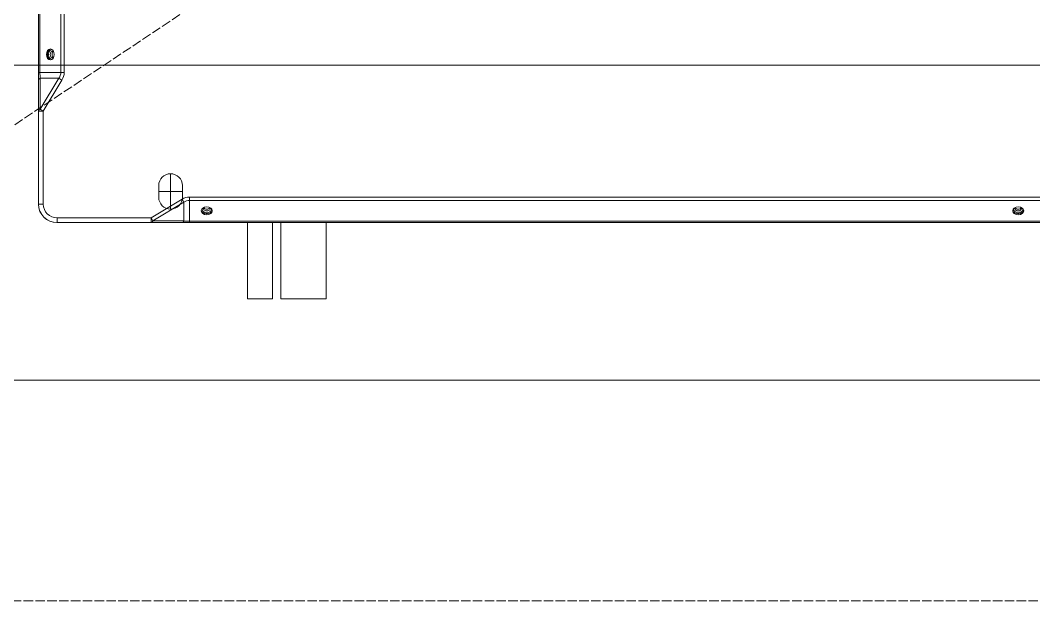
# Model space of a CAD drawing. Header units: millimetres. Extents: x 147592 to 200208, y -27981 to 8299.
# Drawn here: x 166117 to 166760, y -1190 to -822 of the extents above; entities that cross this region are included whole.
import ezdxf

# ---------------------------------------------------------------- set-up
doc = ezdxf.new("R2010")
doc.units = ezdxf.units.MM
doc.linetypes.add('划线', pattern=[7.5, 6, -1.5])
doc.linetypes.add('划线_2_', pattern=[6.35, 3.175, -3.175])
for name, color, linetype, lineweight in [('A-DETL-____-WIDE', 7, 'Continuous', 80), ('G-XREF-____-OTLN', 7, 'Continuous', 5), ('M-EQPM-____-HDLN', 7, '划线_2_', 5), ('M-EQPM-____-OTLN', 7, 'Continuous', 5), ('S-FNDN-____-OTLN', 7, 'Continuous', 5)]:
    doc.layers.add(name, color=color, linetype=linetype, lineweight=lineweight)

# ---------------------------------------------------------------- blocks, each defined once
blk = doc.blocks.new('TJ空调外机 - TJ空调外机1800_1200-1400100-三层给排水_消防平面图')
at = {"layer": 'M-EQPM-____-HDLN', "color": 251, "linetype": '划线', "true_color": 0x515151}
for p in [(900, 600), (900, -600)]:
    blk.add_line(p, (-900, -600), dxfattribs=at)
blk = doc.blocks.new('YXQH_AR_B9-20_rvt-1-三层给排水_消防平面图')
at = {"color": 251, "lineweight": 5, "true_color": 0x515151}
blk.add_blockref('TJ空调外机 - TJ空调外机1800_1200-1400100-三层给排水_消防平面图', (166560.01, -590.02), dxfattribs=at)
blk = doc.blocks.new('YXQH_ST_B9-20_rvt-1-三层给排水_消防平面图')
at = {"layer": 'S-FNDN-____-OTLN', "color": 251, "lineweight": 18, "true_color": 0x515151}
for p, q in [((167600.01, -850), (165600.01, -850)), ((165600.01, -1050), (167600.01, -1050))]:
    blk.add_line(p, q, dxfattribs=at)
blk = doc.blocks.new('RUXYQ14BA - top_dwg-2991071-三层给排水_消防平面图')
at = {"layer": 'G-XREF-____-OTLN', "color": 251, "true_color": 0x666666}
blk.add_line((171.76, -417.8), (172.64, -417.8), dxfattribs=at)
at = {"layer": 'G-XREF-____-OTLN', "color": 5, "true_color": 0x0000ff}
for p, q in [((255.52, -482.06), (255.52, -504.55)), ((248.03, -493.3), (263.02, -493.3))]:
    blk.add_line(p, q, dxfattribs=at)
at = {"layer": 'G-XREF-____-OTLN'}
for p, q in [((248.03, -489.56), (248.03, -497.05)), ((263.02, -497.05), (263.02, -489.56))]:
    blk.add_line(p, q, dxfattribs=at)
at = {"layer": 'G-XREF-____-OTLN', "flags": 128}
for points in [[(171.76, -501.3), (171.76, -442.24), (171.76, -422.58), (171.76, -417.8), (171.76, 159.89), (171.76, 164.68), (171.76, 184.34), (171.76, 243.4)], [(1403.06, -513.1), (1343.51, -513.1), (1323.84, -513.1), (1319.06, -513.1), (267.56, -513.1), (262.78, -513.1), (243.11, -513.1), (183.55, -513.1)]]:
    blk.add_lwpolyline(points, dxfattribs=at)
at = {"layer": 'G-XREF-____-OTLN', "color": 251, "true_color": 0x666666, "flags": 128}
for points in [[(185.87, -417.8), (185.87, 159.89), (172.64, 159.89), (171.76, 159.89)], [(185.87, 159.89), (187.99, 159.89), (187.99, -417.8), (185.87, -417.8), (172.64, -417.8), (172.64, 159.89)], [(184.66, -421.4), (186.61, -422.58), (174.76, -442.24), (174.76, -501.3), (171.76, -501.3)], [(171.76, -442.24), (174.76, -442.24), (172.81, -441.07)], [(183.55, -513.1), (183.55, -510.1), (243.11, -510.1), (262.78, -498.24), (263.95, -500.19)], [(244.29, -512.05), (263.95, -500.19), (263.95, -512.05), (244.29, -512.05), (243.11, -510.1), (243.11, -513.1)], [(267.56, -498.98), (267.56, -496.86), (1319.06, -496.86), (1319.06, -498.98), (1319.06, -512.22), (267.56, -512.22)], [(1319.06, -498.98), (267.56, -498.98), (267.56, -512.22), (267.56, -513.1)]]:
    blk.add_lwpolyline(points, dxfattribs=at)
blk.add_lwpolyline([(172.81, -421.4), (172.81, -441.07), (184.66, -421.4)], close=True, dxfattribs=at)
at = {"layer": 'G-XREF-____-OTLN'}
for centre, radius, start, end in [((255.52, -489.56), 7.5, 0, 180), ((183.55, -501.3), 11.8, 180, 270), ((255.52, -497.05), 7.5, 180, 360)]:
    blk.add_arc(centre, radius, start, end, dxfattribs=at)
at = {"layer": 'G-XREF-____-OTLN', "color": 251, "true_color": 0x666666}
blk.add_arc((183.55, -501.3), 8.8, 180, 270, dxfattribs=at)
at = {"layer": 'G-XREF-____-OTLN'}
for centre, major_axis in [((179.25, -406.34), (0, 3.5)), ((278.51, -505.6), (3.5, 0)), ((793.31, -505.6), (3.5, 0))]:
    blk.add_ellipse(centre, major_axis=major_axis, ratio=0.707107, dxfattribs=at)
for centre, major_axis, start_param, end_param in [((179.82, -406.34), (0, 3.5), 0.114534, 3.027059), ((181.85, -406.34), (0, 2.15), 0.420294, 2.707251), ((278.51, -505.04), (3.5, 0), 3.256129, 6.168649), ((278.51, -503), (2.15, 0), 3.563087, 5.858124), ((793.31, -505.04), (3.5, 0), 3.256129, 6.168649), ((793.31, -503), (2.15, 0), 3.561886, 5.848844)]:
    blk.add_ellipse(centre, major_axis=major_axis, ratio=0.707107, start_param=start_param, end_param=end_param, dxfattribs=at)
at = {"layer": 'G-XREF-____-OTLN', "color": 251, "true_color": 0x666666}
for centre, major_axis, ratio, start_param, end_param in [((180.15, -406.34), (0, 2.95), 0.707107, 6.024814, 9.424778), ((180.72, -406.34), (0, 2.15), 0.707107, 0.000965, 3.141593), ((180.15, -406.34), (0, 2.95), 0.707107, 3.141593, 3.40483), ((180.72, -406.34), (0, 2.15), 0.707107, 3.141593, 3.158144), ((174.76, -417.8), (0, 9.2), 0.230578, 1.570796, 1.973793), ((170.75, -417.8), (15.13, 0), 0.60798, 5.880189, 6.283185), ((170.75, -417.8), (17.25, 0), 0.707107, 5.880189, 6.283185), ((174.76, -422.58), (3, 0), 0.516334, 2.278987, 3.141593), ((174.76, -442.24), (3, 0), 0.516334, 2.278987, 3.141593), ((267.56, -514.11), (0, 17.25), 0.707107, 0, 0.402997), ((267.56, -514.11), (0, 15.13), 0.60798, 0, 0.402997), ((278.51, -504.7), (2.95, 0), 0.707107, 3.141593, 6.541545), ((278.51, -504.7), (2.95, 0), 0.707107, 2.883232, 3.141593), ((278.51, -504.14), (2.15, 0), 0.707107, 3.142557, 6.299737), ((793.31, -504.7), (2.95, 0), 0.707107, 2.883233, 6.283185), ((793.31, -504.14), (2.15, 0), 0.707107, 3.142557, 6.283185), ((793.31, -504.14), (2.15, 0), 0.707107, 0, 0.016551), ((793.31, -504.7), (2.95, 0), 0.707107, 0, 0.25836), ((243.11, -510.1), (0, 3), 0.516334, 3.141593, 4.004199), ((262.78, -510.1), (0, 3), 0.516334, 3.141593, 4.004199), ((267.56, -510.1), (9.2, 0), 0.230578, 4.309392, 4.712389)]:
    blk.add_ellipse(centre, major_axis=major_axis, ratio=ratio, start_param=start_param, end_param=end_param, dxfattribs=at)
at = {"layer": 'G-XREF-____-OTLN'}
for points, knots in [([(180.71, -404.2), (180.74, -404.2), (180.89, -404.17), (181.06, -404.25), (181.23, -404.38), (181.24, -404.39)], [0, 0, 0, 0, 0.0376259, 0.300995, 0.3193476, 0.3193476, 0.3193476, 0.3193476]), ([(276.38, -504.14), (276.37, -504.12), (276.34, -503.97), (276.43, -503.79), (276.56, -503.63), (276.56, -503.62)], [0, 0, 0, 0, 0.0376259, 0.300995, 0.3150279, 0.3150279, 0.3150279, 0.3150279]), ([(791.17, -504.14), (791.17, -504.12), (791.14, -503.97), (791.22, -503.79), (791.35, -503.63), (791.36, -503.62)], [0, 0, 0, 0, 0.0376259, 0.300995, 0.3193476, 0.3193476, 0.3193476, 0.3193476])]:
    blk.add_open_spline(points, degree=3, knots=knots, dxfattribs=at)
blk = doc.blocks.new('RUXYQ14BA - top_dwg-V198-三层给排水_消防平面图')
at = {"layer": 'A-DETL-____-WIDE'}
for centre, major_axis, start_param, end_param in [((180.72, -406.34), (0, 2.15), 3.141593, 3.158144), ((793.31, -504.14), (2.15, 0), 0, 0.016551)]:
    blk.add_ellipse(centre, major_axis=major_axis, ratio=0.707107, start_param=start_param, end_param=end_param, dxfattribs=at)
at = {"layer": 'G-XREF-____-OTLN', "color": 251, "true_color": 0x666666}
blk.add_line((171.76, -417.8), (172.64, -417.8), dxfattribs=at)
at = {"layer": 'G-XREF-____-OTLN', "color": 5, "true_color": 0x0000ff}
for p, q in [((255.52, -482.06), (255.52, -504.55)), ((248.03, -493.3), (263.02, -493.3))]:
    blk.add_line(p, q, dxfattribs=at)
at = {"layer": 'G-XREF-____-OTLN'}
for p, q in [((248.03, -489.56), (248.03, -497.05)), ((263.02, -497.05), (263.02, -489.56))]:
    blk.add_line(p, q, dxfattribs=at)
at = {"layer": 'G-XREF-____-OTLN', "flags": 128}
for points in [[(171.76, -501.3), (171.76, -442.24), (171.76, -422.58), (171.76, -417.8), (171.76, 159.89), (171.76, 164.68), (171.76, 184.34), (171.76, 243.4)], [(1403.06, -513.1), (1343.51, -513.1), (1323.84, -513.1), (1319.06, -513.1), (267.56, -513.1), (262.78, -513.1), (243.11, -513.1), (183.55, -513.1)]]:
    blk.add_lwpolyline(points, dxfattribs=at)
at = {"layer": 'G-XREF-____-OTLN', "color": 251, "true_color": 0x666666, "flags": 128}
for points in [[(185.87, -417.8), (185.87, 159.89), (172.64, 159.89), (171.76, 159.89)], [(185.87, 159.89), (187.99, 159.89), (187.99, -417.8), (185.87, -417.8), (172.64, -417.8), (172.64, 159.89)], [(184.66, -421.4), (186.61, -422.58), (174.76, -442.24), (174.76, -501.3), (171.76, -501.3)], [(171.76, -442.24), (174.76, -442.24), (172.81, -441.07)], [(183.55, -513.1), (183.55, -510.1), (243.11, -510.1), (262.78, -498.24), (263.95, -500.19)], [(244.29, -512.05), (263.95, -500.19), (263.95, -512.05), (244.29, -512.05), (243.11, -510.1), (243.11, -513.1)], [(267.56, -498.98), (267.56, -496.86), (1319.06, -496.86), (1319.06, -498.98), (1319.06, -512.22), (267.56, -512.22)], [(1319.06, -498.98), (267.56, -498.98), (267.56, -512.22), (267.56, -513.1)]]:
    blk.add_lwpolyline(points, dxfattribs=at)
blk.add_lwpolyline([(172.81, -421.4), (172.81, -441.07), (184.66, -421.4)], close=True, dxfattribs=at)
at = {"layer": 'G-XREF-____-OTLN'}
for centre, radius, start, end in [((255.52, -489.56), 7.5, 0, 180), ((183.55, -501.3), 11.8, 180, 270), ((255.52, -497.05), 7.5, 180, 360)]:
    blk.add_arc(centre, radius, start, end, dxfattribs=at)
at = {"layer": 'G-XREF-____-OTLN', "color": 251, "true_color": 0x666666}
blk.add_arc((183.55, -501.3), 8.8, 180, 270, dxfattribs=at)
at = {"layer": 'G-XREF-____-OTLN'}
for centre, major_axis in [((179.25, -406.34), (0, 3.5)), ((278.51, -505.6), (3.5, 0)), ((793.31, -505.6), (3.5, 0))]:
    blk.add_ellipse(centre, major_axis=major_axis, ratio=0.707107, dxfattribs=at)
for centre, major_axis, start_param, end_param in [((179.82, -406.34), (0, 3.5), 0.114534, 3.027059), ((181.85, -406.34), (0, 2.15), 0.420294, 2.707251), ((278.51, -505.04), (3.5, 0), 3.256129, 6.168649), ((278.51, -503), (2.15, 0), 3.563087, 5.858124), ((793.31, -505.04), (3.5, 0), 3.256129, 6.168649), ((793.31, -503), (2.15, 0), 3.561886, 5.848844)]:
    blk.add_ellipse(centre, major_axis=major_axis, ratio=0.707107, start_param=start_param, end_param=end_param, dxfattribs=at)
at = {"layer": 'G-XREF-____-OTLN', "color": 251, "true_color": 0x666666}
for centre, major_axis, ratio, start_param, end_param in [((180.15, -406.34), (0, 2.95), 0.707107, 6.024814, 9.424778), ((180.72, -406.34), (0, 2.15), 0.707107, 0.000965, 3.141593), ((180.15, -406.34), (0, 2.95), 0.707107, 3.141593, 3.40483), ((180.72, -406.34), (0, 2.15), 0.707107, 3.141593, 3.158144), ((174.76, -417.8), (0, 9.2), 0.230578, 1.570796, 1.973793), ((170.75, -417.8), (15.13, 0), 0.60798, 5.880189, 6.283185), ((170.75, -417.8), (17.25, 0), 0.707107, 5.880189, 6.283185), ((174.76, -422.58), (3, 0), 0.516334, 2.278987, 3.141593), ((174.76, -442.24), (3, 0), 0.516334, 2.278987, 3.141593), ((267.56, -514.11), (0, 17.25), 0.707107, 0, 0.402997), ((267.56, -514.11), (0, 15.13), 0.60798, 0, 0.402997), ((278.51, -504.7), (2.95, 0), 0.707107, 3.141593, 6.541545), ((278.51, -504.7), (2.95, 0), 0.707107, 2.883232, 3.141593), ((278.51, -504.14), (2.15, 0), 0.707107, 3.142557, 6.299737), ((793.31, -504.7), (2.95, 0), 0.707107, 2.883233, 6.283185), ((793.31, -504.14), (2.15, 0), 0.707107, 3.142557, 6.283185), ((793.31, -504.14), (2.15, 0), 0.707107, 0, 0.016551), ((793.31, -504.7), (2.95, 0), 0.707107, 0, 0.25836), ((243.11, -510.1), (0, 3), 0.516334, 3.141593, 4.004199), ((262.78, -510.1), (0, 3), 0.516334, 3.141593, 4.004199), ((267.56, -510.1), (9.2, 0), 0.230578, 4.309392, 4.712389)]:
    blk.add_ellipse(centre, major_axis=major_axis, ratio=ratio, start_param=start_param, end_param=end_param, dxfattribs=at)
at = {"layer": 'G-XREF-____-OTLN'}
for points, knots in [([(180.71, -404.2), (180.74, -404.2), (180.89, -404.17), (181.06, -404.25), (181.23, -404.38), (181.24, -404.39)], [0, 0, 0, 0, 0.0376259, 0.300995, 0.3193476, 0.3193476, 0.3193476, 0.3193476]), ([(276.38, -504.14), (276.37, -504.12), (276.34, -503.97), (276.43, -503.79), (276.56, -503.63), (276.56, -503.62)], [0, 0, 0, 0, 0.0376259, 0.300995, 0.3150279, 0.3150279, 0.3150279, 0.3150279]), ([(791.17, -504.14), (791.17, -504.12), (791.14, -503.97), (791.22, -503.79), (791.35, -503.63), (791.36, -503.62)], [0, 0, 0, 0, 0.0376259, 0.300995, 0.3193476, 0.3193476, 0.3193476, 0.3193476])]:
    blk.add_open_spline(points, degree=3, knots=knots, dxfattribs=at)
blk = doc.blocks.new('RUXYQ14BA - RUXYQ14BA-2991177-三层给排水_消防平面图')
at = {"layer": 'M-EQPM-____-OTLN'}
for p, q in [((-621.55, 756.6), (-621.55, 11.66)), ((-609.89, 0), (609.69, 0)), ((-489.04, 0), (-489.04, -48.45)), ((-473.14, -48.45), (-473.14, 0)), ((-467.77, 0), (-467.77, -48.45)), ((-439.17, -48.45), (-439.17, 0)), ((-473.14, -48.45), (-489.04, -48.45)), ((-439.17, -48.45), (-467.77, -48.45))]:
    blk.add_line(p, q, dxfattribs=at)
blk.add_arc((-609.89, 11.66), 11.66, 180, 270, dxfattribs=at)
for name in ['RUXYQ14BA - top_dwg-2991071-三层给排水_消防平面图', 'RUXYQ14BA - top_dwg-V198-三层给排水_消防平面图']:
    blk.add_blockref(name, (-793.31, 513.1))

msp = doc.modelspace()

# ---------------------------------------------------------------- block references
at = {"lineweight": 5}
for name in ['YXQH_AR_B9-20_rvt-1-三层给排水_消防平面图', 'YXQH_ST_B9-20_rvt-1-三层给排水_消防平面图']:
    msp.add_blockref(name, (0, 0), dxfattribs=at)
at = {"layer": 'M-EQPM-____-OTLN', "lineweight": 80}
msp.add_blockref('RUXYQ14BA - RUXYQ14BA-2991177-三层给排水_消防平面图', (166750.01, -950), dxfattribs=at)

doc.saveas('drawing.dxf')
